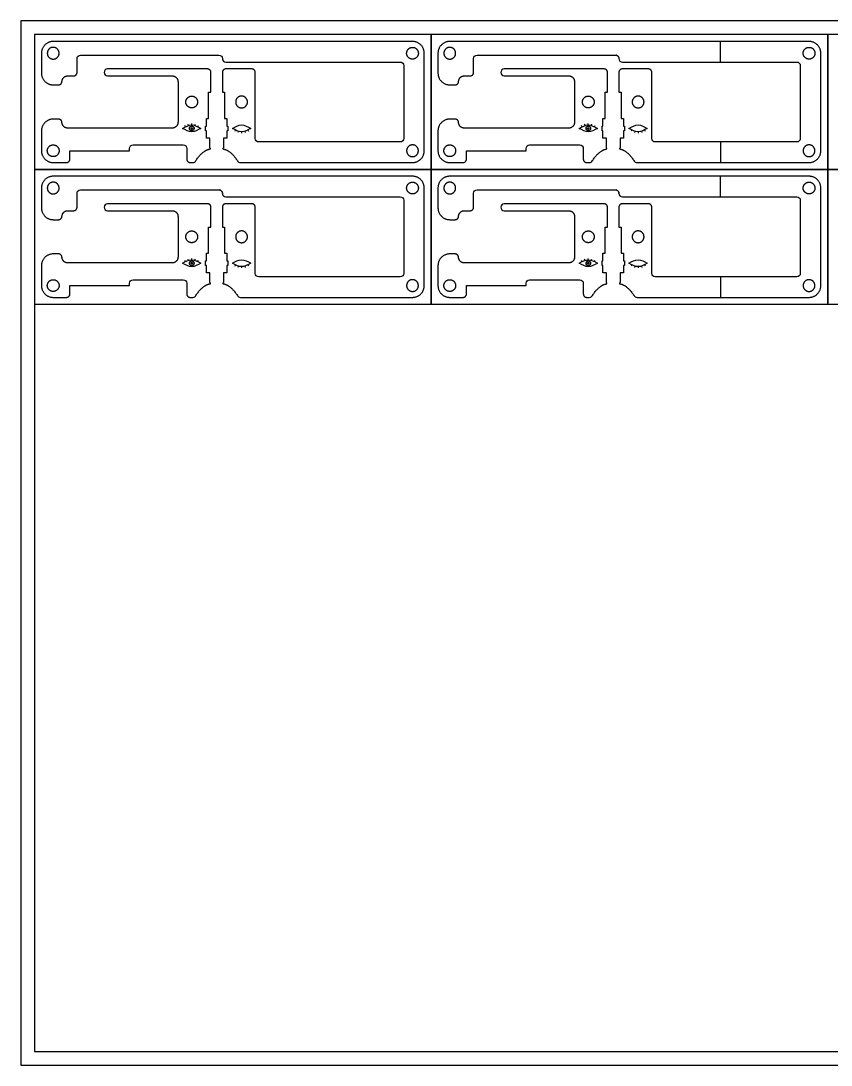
# Model space of a CAD drawing. Header units: millimetres. Extents: x 239 to 3341, y -97 to 676.
# Drawn here: x 239.4 to 594.2, y 49.7 to 506.7 of the extents above; entities that cross this region are included whole.
import ezdxf

# ---------------------------------------------------------------- set-up
doc = ezdxf.new("R2010")
doc.units = ezdxf.units.MM
doc.layers.add('Default', color=7, linetype='Continuous')
doc.layers.add('ESP', color=7, linetype='Continuous')

msp = doc.modelspace()

# ---------------------------------------------------------------- linework, layer by layer
at = {"color": 7}
for p, q in [((314.21, 461.13), (314.21, 461.72)), ((487.84, 461.13), (487.84, 461.72)), ((311.47, 460.31), (311.2, 460.84)), ((312.8, 460.88), (312.61, 461.44)), ((315.62, 460.89), (315.8, 461.45)), ((316.95, 460.33), (317.21, 460.86)), ((333.3, 458.93), (333.03, 458.4)), ((334.63, 458.37), (334.44, 457.8)), ((336.04, 458.13), (336.04, 457.53)), ((337.45, 458.38), (337.64, 457.81)), ((338.77, 458.94), (339.04, 458.41)), ((485.11, 460.31), (484.84, 460.84)), ((486.43, 460.88), (486.25, 461.44)), ((489.26, 460.89), (489.44, 461.45)), ((490.58, 460.33), (490.85, 460.86)), ((506.94, 458.93), (506.67, 458.4)), ((508.26, 458.37), (508.08, 457.8)), ((509.67, 458.13), (509.68, 457.53)), ((511.09, 458.38), (511.27, 457.81)), ((512.41, 458.94), (512.68, 458.41)), ((312.8, 401.88), (312.61, 402.44)), ((314.21, 402.13), (314.21, 402.72)), ((315.62, 401.89), (315.8, 402.45)), ((486.43, 401.88), (486.25, 402.44)), ((487.84, 402.13), (487.84, 402.72)), ((489.26, 401.89), (489.44, 402.45)), ((311.47, 401.31), (311.2, 401.84)), ((316.95, 401.33), (317.21, 401.86)), ((333.3, 399.93), (333.03, 399.4)), ((334.63, 399.37), (334.44, 398.8)), ((336.04, 399.13), (336.04, 398.53)), ((337.45, 399.38), (337.64, 398.81)), ((338.77, 399.94), (339.04, 399.41)), ((485.11, 401.31), (484.84, 401.84)), ((490.58, 401.33), (490.85, 401.86)), ((506.94, 399.93), (506.67, 399.4)), ((508.26, 399.37), (508.08, 398.8)), ((509.67, 399.13), (509.68, 398.53)), ((511.09, 399.38), (511.27, 398.81)), ((512.41, 399.94), (512.68, 399.41))]:
    msp.add_line(p, q, dxfattribs=at)
for points in [[(310.21, 459.63), (311.54, 460.38), (314.22, 461.88), (316.89, 460.38), (318.23, 459.63)], [(318.23, 459.63), (316.89, 458.88), (314.22, 457.37), (311.54, 458.88), (310.21, 459.63)], [(332.01, 459.63), (333.35, 460.38), (336.03, 461.88), (338.7, 460.38), (340.04, 459.63)], [(340.04, 459.63), (338.7, 458.88), (336.03, 457.37), (333.35, 458.88), (332.01, 459.63)], [(483.84, 459.63), (485.18, 460.38), (487.85, 461.88), (490.53, 460.38), (491.87, 459.63)], [(491.87, 459.63), (490.53, 458.88), (487.85, 457.37), (485.18, 458.88), (483.84, 459.63)], [(505.65, 459.63), (506.99, 460.38), (509.66, 461.88), (512.34, 460.38), (513.67, 459.63)], [(513.67, 459.63), (512.34, 458.88), (509.66, 457.37), (506.99, 458.88), (505.65, 459.63)], [(310.21, 400.63), (311.54, 401.38), (314.22, 402.88), (316.89, 401.38), (318.23, 400.63)], [(318.23, 400.63), (316.89, 399.88), (314.22, 398.37), (311.54, 399.88), (310.21, 400.63)], [(332.01, 400.63), (333.35, 401.38), (336.03, 402.88), (338.7, 401.38), (340.04, 400.63)], [(340.04, 400.63), (338.7, 399.88), (336.03, 398.37), (333.35, 399.88), (332.01, 400.63)], [(483.84, 400.63), (485.18, 401.38), (487.85, 402.88), (490.53, 401.38), (491.87, 400.63)], [(491.87, 400.63), (490.53, 399.88), (487.85, 398.37), (485.18, 399.88), (483.84, 400.63)], [(505.65, 400.63), (506.99, 401.38), (509.66, 402.88), (512.34, 401.38), (513.67, 400.63)], [(513.67, 400.63), (512.34, 399.88), (509.66, 398.37), (506.99, 399.88), (505.65, 400.63)]]:
    msp.add_open_spline(points, degree=3, dxfattribs=at)
for points, knots in [([(315.22, 459.63), (315.22, 460.63), (314.22, 460.63), (313.22, 460.63), (313.22, 459.63), (313.22, 458.63), (314.22, 458.63), (315.22, 458.63), (315.22, 459.63)], [0, 0, 0, 1.570796, 1.570796, 3.141593, 3.141593, 4.712389, 4.712389, 6.283185, 6.283185, 6.283185]), ([(314.52, 459.63), (314.52, 459.93), (314.22, 459.93), (313.92, 459.93), (313.92, 459.63), (313.92, 459.33), (314.22, 459.33), (314.52, 459.33), (314.52, 459.63)], [0, 0, 0, 0.471239, 0.471239, 0.942478, 0.942478, 1.413717, 1.413717, 1.884956, 1.884956, 1.884956]), ([(488.85, 459.63), (488.85, 460.63), (487.85, 460.63), (486.85, 460.63), (486.85, 459.63), (486.85, 458.63), (487.85, 458.63), (488.85, 458.63), (488.85, 459.63)], [0, 0, 0, 1.570796, 1.570796, 3.141593, 3.141593, 4.712389, 4.712389, 6.283185, 6.283185, 6.283185]), ([(488.15, 459.63), (488.15, 459.93), (487.85, 459.93), (487.55, 459.93), (487.55, 459.63), (487.55, 459.33), (487.85, 459.33), (488.15, 459.33), (488.15, 459.63)], [0, 0, 0, 0.471239, 0.471239, 0.942478, 0.942478, 1.413717, 1.413717, 1.884956, 1.884956, 1.884956]), ([(315.22, 400.63), (315.22, 401.63), (314.22, 401.63), (313.22, 401.63), (313.22, 400.63), (313.22, 399.63), (314.22, 399.63), (315.22, 399.63), (315.22, 400.63)], [0, 0, 0, 1.570796, 1.570796, 3.141593, 3.141593, 4.712389, 4.712389, 6.283185, 6.283185, 6.283185]), ([(314.52, 400.63), (314.52, 400.93), (314.22, 400.93), (313.92, 400.93), (313.92, 400.63), (313.92, 400.33), (314.22, 400.33), (314.52, 400.33), (314.52, 400.63)], [0, 0, 0, 0.471239, 0.471239, 0.942478, 0.942478, 1.413717, 1.413717, 1.884956, 1.884956, 1.884956]), ([(488.85, 400.63), (488.85, 401.63), (487.85, 401.63), (486.85, 401.63), (486.85, 400.63), (486.85, 399.63), (487.85, 399.63), (488.85, 399.63), (488.85, 400.63)], [0, 0, 0, 1.570796, 1.570796, 3.141593, 3.141593, 4.712389, 4.712389, 6.283185, 6.283185, 6.283185]), ([(488.15, 400.63), (488.15, 400.93), (487.85, 400.93), (487.55, 400.93), (487.55, 400.63), (487.55, 400.33), (487.85, 400.33), (488.15, 400.33), (488.15, 400.63)], [0, 0, 0, 0.471239, 0.471239, 0.942478, 0.942478, 1.413717, 1.413717, 1.884956, 1.884956, 1.884956])]:
    msp.add_rational_spline(points, [1, 0.707106781187, 1, 0.707106781187, 1, 0.707106781187, 1, 0.707106781187, 1], degree=2, knots=knots, dxfattribs=at)
at = {"layer": 'Default', "color": 7}
for p, q in [((275.89, 484.14), (275.89, 484.11)), ((449.53, 484.14), (449.53, 484.11)), ((275.89, 425.14), (275.89, 425.11)), ((449.53, 425.14), (449.53, 425.11))]:
    msp.add_line(p, q, dxfattribs=at)
for points in [[(250.98, 492.52), (250.98, 495.1), (253.56, 495.1), (256.14, 495.1), (256.14, 492.52), (256.14, 489.94), (253.56, 489.94), (250.98, 489.94), (250.98, 492.52)], [(413.45, 492.52), (413.45, 495.1), (410.88, 495.1), (408.3, 495.1), (408.3, 492.52), (408.3, 489.94), (410.88, 489.94), (413.45, 489.94), (413.45, 492.52)], [(424.61, 492.52), (424.61, 495.1), (427.19, 495.1), (429.77, 495.1), (429.77, 492.52), (429.77, 489.94), (427.19, 489.94), (424.61, 489.94), (424.61, 492.52)], [(587.09, 492.52), (587.09, 495.1), (584.51, 495.1), (581.93, 495.1), (581.93, 492.52), (581.93, 489.94), (584.51, 489.94), (587.09, 489.94), (587.09, 492.52)], [(311.63, 471.18), (311.63, 468.6), (314.21, 468.6), (316.79, 468.6), (316.79, 471.18), (316.79, 473.76), (314.21, 473.76), (311.63, 473.76), (311.63, 471.18)], [(338.61, 471.18), (338.61, 468.6), (336.03, 468.6), (333.45, 468.6), (333.45, 471.18), (333.45, 473.76), (336.03, 473.76), (338.61, 473.76), (338.61, 471.18)], [(485.26, 471.18), (485.26, 468.6), (487.84, 468.6), (490.42, 468.6), (490.42, 471.18), (490.42, 473.76), (487.84, 473.76), (485.26, 473.76), (485.26, 471.18)], [(512.24, 471.18), (512.24, 468.6), (509.66, 468.6), (507.08, 468.6), (507.08, 471.18), (507.08, 473.76), (509.66, 473.76), (512.24, 473.76), (512.24, 471.18)], [(250.98, 449.84), (250.98, 447.26), (253.56, 447.26), (256.14, 447.26), (256.14, 449.84), (256.14, 452.42), (253.56, 452.42), (250.98, 452.42), (250.98, 449.84)], [(413.45, 449.84), (413.45, 447.26), (410.88, 447.26), (408.3, 447.26), (408.3, 449.84), (408.3, 452.42), (410.88, 452.42), (413.45, 452.42), (413.45, 449.84)], [(424.61, 449.84), (424.61, 447.26), (427.19, 447.26), (429.77, 447.26), (429.77, 449.84), (429.77, 452.42), (427.19, 452.42), (424.61, 452.42), (424.61, 449.84)], [(587.09, 449.84), (587.09, 447.26), (584.51, 447.26), (581.93, 447.26), (581.93, 449.84), (581.93, 452.42), (584.51, 452.42), (587.09, 452.42), (587.09, 449.84)], [(250.98, 433.52), (250.98, 436.1), (253.56, 436.1), (256.14, 436.1), (256.14, 433.52), (256.14, 430.94), (253.56, 430.94), (250.98, 430.94), (250.98, 433.52)], [(413.45, 433.52), (413.45, 436.1), (410.88, 436.1), (408.3, 436.1), (408.3, 433.52), (408.3, 430.94), (410.88, 430.94), (413.45, 430.94), (413.45, 433.52)], [(424.61, 433.52), (424.61, 436.1), (427.19, 436.1), (429.77, 436.1), (429.77, 433.52), (429.77, 430.94), (427.19, 430.94), (424.61, 430.94), (424.61, 433.52)], [(587.09, 433.52), (587.09, 436.1), (584.51, 436.1), (581.93, 436.1), (581.93, 433.52), (581.93, 430.94), (584.51, 430.94), (587.09, 430.94), (587.09, 433.52)], [(311.63, 412.18), (311.63, 409.6), (314.21, 409.6), (316.79, 409.6), (316.79, 412.18), (316.79, 414.76), (314.21, 414.76), (311.63, 414.76), (311.63, 412.18)], [(338.61, 412.18), (338.61, 409.6), (336.03, 409.6), (333.45, 409.6), (333.45, 412.18), (333.45, 414.76), (336.03, 414.76), (338.61, 414.76), (338.61, 412.18)], [(485.26, 412.18), (485.26, 409.6), (487.84, 409.6), (490.42, 409.6), (490.42, 412.18), (490.42, 414.76), (487.84, 414.76), (485.26, 414.76), (485.26, 412.18)], [(512.24, 412.18), (512.24, 409.6), (509.66, 409.6), (507.08, 409.6), (507.08, 412.18), (507.08, 414.76), (509.66, 414.76), (512.24, 414.76), (512.24, 412.18)], [(250.98, 390.84), (250.98, 388.26), (253.56, 388.26), (256.14, 388.26), (256.14, 390.84), (256.14, 393.42), (253.56, 393.42), (250.98, 393.42), (250.98, 390.84)], [(413.45, 390.84), (413.45, 388.26), (410.88, 388.26), (408.3, 388.26), (408.3, 390.84), (408.3, 393.42), (410.88, 393.42), (413.45, 393.42), (413.45, 390.84)], [(424.61, 390.84), (424.61, 388.26), (427.19, 388.26), (429.77, 388.26), (429.77, 390.84), (429.77, 393.42), (427.19, 393.42), (424.61, 393.42), (424.61, 390.84)], [(587.09, 390.84), (587.09, 388.26), (584.51, 388.26), (581.93, 388.26), (581.93, 390.84), (581.93, 393.42), (584.51, 393.42), (587.09, 393.42), (587.09, 390.84)]]:
    msp.add_rational_spline(points, [1, 0.707106781187, 1, 0.707106781187, 1, 0.707106781187, 1, 0.707106781187, 1], degree=2, knots=[0, 0, 0, 4.052164, 4.052164, 8.104327, 8.104327, 12.156491, 12.156491, 16.208655, 16.208655, 16.208655], dxfattribs=at)
at = {"layer": 'ESP', "color": 7}
for p, q in [((545.67, 488.68), (545.67, 497.68)), ((248.4, 492.52), (248.4, 483.84)), ((265.49, 491.71), (326.12, 491.71)), ((327.62, 490.21), (327.62, 490.18)), ((327.62, 490.18), (327.62, 490.21)), ((416.03, 449.84), (416.03, 492.52)), ((422.03, 492.52), (422.03, 483.84)), ((589.67, 449.84), (589.67, 492.52)), ((340.53, 485.64), (329.12, 485.64)), ((514.17, 485.64), (502.75, 485.64)), ((308.2, 480.07), (308.2, 462.29)), ((481.83, 480.07), (481.83, 462.29)), ((253.56, 478.68), (255.9, 478.68)), ((427.19, 478.68), (429.54, 478.68)), ((255.9, 463.68), (253.56, 463.68)), ((429.54, 463.68), (427.19, 463.68)), ((248.4, 458.52), (248.4, 449.84)), ((305.66, 459.75), (259.94, 459.75)), ((422.03, 458.52), (422.03, 449.84)), ((479.29, 459.75), (433.57, 459.75)), ((545.67, 453.68), (545.67, 444.68)), ((253.56, 444.68), (259.38, 444.68)), ((313.53, 444.68), (314.2, 444.68)), ((427.19, 444.68), (433.02, 444.68)), ((487.17, 444.68), (487.83, 444.68)), ((545.67, 429.68), (545.67, 438.68)), ((248.4, 433.52), (248.4, 424.84)), ((416.03, 390.84), (416.03, 433.52)), ((422.03, 433.52), (422.03, 424.84)), ((589.67, 390.84), (589.67, 433.52)), ((340.53, 426.64), (329.12, 426.64)), ((514.17, 426.64), (502.75, 426.64)), ((308.2, 421.07), (308.2, 403.29)), ((481.83, 421.07), (481.83, 403.29)), ((253.56, 419.68), (255.9, 419.68)), ((427.19, 419.68), (429.54, 419.68)), ((255.9, 404.68), (253.56, 404.68)), ((429.54, 404.68), (427.19, 404.68)), ((248.4, 399.52), (248.4, 390.84)), ((305.66, 400.75), (259.94, 400.75)), ((422.03, 399.52), (422.03, 390.84)), ((479.29, 400.75), (433.57, 400.75)), ((545.67, 394.68), (545.67, 385.68)), ((253.56, 385.68), (259.38, 385.68)), ((313.53, 385.68), (314.2, 385.68)), ((427.19, 385.68), (433.02, 385.68)), ((487.17, 385.68), (487.83, 385.68))]:
    msp.add_line(p, q, dxfattribs=at)
for points in [[(239.4, 49.68), (1052.4, 49.68), (1052.4, 506.68), (239.4, 506.68)], [(245.4, 55.68), (1046.4, 55.68), (1046.4, 500.68), (245.4, 500.68)], [(419.03, 441.68), (592.67, 441.68), (592.67, 500.68), (419.03, 500.68)], [(501.25, 490.18), (501.25, 490.21)], [(245.4, 382.68), (419.03, 382.68), (419.03, 441.68), (245.4, 441.68)], [(419.03, 382.68), (592.67, 382.68), (592.67, 441.68), (419.03, 441.68)], [(327.62, 431.18), (327.62, 431.21)], [(501.25, 431.18), (501.25, 431.21)]]:
    msp.add_lwpolyline(points, close=True, dxfattribs=at)
at = {"layer": 'ESP'}
for points in [[(245.4, 441.68), (419.03, 441.68), (419.03, 500.68), (245.4, 500.68)], [(592.67, 441.68), (766.3, 441.68), (766.3, 500.68), (592.67, 500.68)], [(592.67, 382.68), (766.3, 382.68), (766.3, 441.68), (592.67, 441.68)]]:
    msp.add_lwpolyline(points, close=True, dxfattribs=at)
at = {"layer": 'ESP', "color": 7}
for points in [[(410.88, 497.68), (372.03, 497.68), (253.56, 497.68)], [(584.51, 497.68), (545.67, 497.68), (427.19, 497.68)], [(263.99, 484.11), (263.99, 487.18), (263.99, 490.21)], [(437.63, 484.11), (437.63, 487.18), (437.63, 490.21)], [(329.12, 488.68), (342.03, 488.68), (372.03, 488.68), (405.53, 488.68)], [(407.03, 487.18), (407.03, 455.18)], [(502.75, 488.68), (515.67, 488.68), (545.67, 488.68), (579.17, 488.68)], [(580.67, 487.18), (580.67, 455.18)], [(322.37, 450.66), (322.37, 450.87), (322.12, 451.13), (322.12, 455.37), (320.62, 455.37), (320.62, 458.61), (320.22, 458.61), (320.22, 460.64), (320.62, 460.64), (320.62, 463.98), (321.62, 463.98), (321.62, 475.47), (322.62, 475.47), (322.62, 484.14)], [(327.62, 484.14), (327.62, 475.47), (328.62, 475.47), (328.62, 463.98), (329.61, 463.98), (329.61, 460.64), (330.02, 460.64), (330.02, 458.61), (329.61, 458.61), (329.61, 455.37), (328.11, 455.37), (328.11, 451.13), (327.86, 450.87), (327.86, 450.66)], [(342.03, 455.18), (342.03, 484.14)], [(496.01, 450.66), (496.01, 450.87), (495.75, 451.13), (495.75, 455.37), (494.26, 455.37), (494.26, 458.61), (493.85, 458.61), (493.85, 460.64), (494.26, 460.64), (494.26, 463.98), (495.25, 463.98), (495.25, 475.47), (496.25, 475.47), (496.25, 484.14)], [(501.25, 484.14), (501.25, 475.47), (502.25, 475.47), (502.25, 463.98), (503.25, 463.98), (503.25, 460.64), (503.65, 460.64), (503.65, 458.61), (503.25, 458.61), (503.25, 455.37), (501.75, 455.37), (501.75, 451.13), (501.5, 450.87), (501.5, 450.66)], [(515.67, 455.18), (515.67, 484.14)], [(405.53, 453.68), (372.03, 453.68), (343.53, 453.68)], [(579.17, 453.68), (545.67, 453.68), (517.17, 453.68)], [(260.88, 446.18), (260.88, 446.59), (260.88, 449.84), (287.03, 449.84), (287.03, 450.88)], [(288.53, 452.38), (310.53, 452.38)], [(312.03, 450.88), (312.03, 449.84), (312.03, 446.99), (312.03, 446.18)], [(434.52, 446.18), (434.52, 446.59), (434.52, 449.84), (460.67, 449.84), (460.67, 450.88)], [(462.17, 452.38), (484.17, 452.38)], [(485.67, 450.88), (485.67, 449.84), (485.67, 446.99), (485.67, 446.18)], [(336.03, 444.68), (372.03, 444.68), (410.88, 444.68)], [(509.67, 444.68), (545.67, 444.68), (584.51, 444.68)], [(410.88, 438.68), (372.03, 438.68), (253.56, 438.68)], [(584.51, 438.68), (545.67, 438.68), (427.19, 438.68)], [(263.99, 425.11), (263.99, 428.18), (263.99, 431.21)], [(329.12, 429.68), (342.03, 429.68), (372.03, 429.68), (405.53, 429.68)], [(437.63, 425.11), (437.63, 428.18), (437.63, 431.21)], [(502.75, 429.68), (515.67, 429.68), (545.67, 429.68), (579.17, 429.68)], [(322.37, 391.66), (322.37, 391.87), (322.12, 392.13), (322.12, 396.37), (320.62, 396.37), (320.62, 399.61), (320.22, 399.61), (320.22, 401.64), (320.62, 401.64), (320.62, 404.98), (321.62, 404.98), (321.62, 416.47), (322.62, 416.47), (322.62, 425.14)], [(327.62, 425.14), (327.62, 416.47), (328.62, 416.47), (328.62, 404.98), (329.61, 404.98), (329.61, 401.64), (330.02, 401.64), (330.02, 399.61), (329.61, 399.61), (329.61, 396.37), (328.11, 396.37), (328.11, 392.13), (327.86, 391.87), (327.86, 391.66)], [(342.03, 396.18), (342.03, 425.14)], [(407.03, 428.18), (407.03, 396.18)], [(496.01, 391.66), (496.01, 391.87), (495.75, 392.13), (495.75, 396.37), (494.26, 396.37), (494.26, 399.61), (493.85, 399.61), (493.85, 401.64), (494.26, 401.64), (494.26, 404.98), (495.25, 404.98), (495.25, 416.47), (496.25, 416.47), (496.25, 425.14)], [(501.25, 425.14), (501.25, 416.47), (502.25, 416.47), (502.25, 404.98), (503.25, 404.98), (503.25, 401.64), (503.65, 401.64), (503.65, 399.61), (503.25, 399.61), (503.25, 396.37), (501.75, 396.37), (501.75, 392.13), (501.5, 391.87), (501.5, 391.66)], [(515.67, 396.18), (515.67, 425.14)], [(580.67, 428.18), (580.67, 396.18)], [(288.53, 393.38), (310.53, 393.38)], [(405.53, 394.68), (372.03, 394.68), (343.53, 394.68)], [(462.17, 393.38), (484.17, 393.38)], [(579.17, 394.68), (545.67, 394.68), (517.17, 394.68)], [(260.88, 387.18), (260.88, 387.59), (260.88, 390.84), (287.03, 390.84), (287.03, 391.88)], [(312.03, 391.88), (312.03, 390.84), (312.03, 387.99), (312.03, 387.18)], [(434.52, 387.18), (434.52, 387.59), (434.52, 390.84), (460.67, 390.84), (460.67, 391.88)], [(485.67, 391.88), (485.67, 390.84), (485.67, 387.99), (485.67, 387.18)], [(336.03, 385.68), (372.03, 385.68), (410.88, 385.68)], [(509.67, 385.68), (545.67, 385.68), (584.51, 385.68)]]:
    msp.add_lwpolyline(points, dxfattribs=at)
at = {"layer": 'ESP', "color": 7, "extrusion": (0, 0, -1)}
for centre, start, end in [((-265.49, 490.21), 360, 90), ((-326.12, 490.21), 90, 180), ((-439.13, 490.21), 360, 90), ((-405.53, 487.18), 90, 180), ((-579.17, 487.18), 90, 180), ((-343.53, 455.18), 270, 0), ((-405.53, 455.18), 180, 270), ((-517.17, 455.18), 270, 0), ((-579.17, 455.18), 180, 270), ((-288.53, 450.88), 0, 90), ((-310.53, 450.88), 90, 180), ((-462.17, 450.88), 0, 90), ((-484.17, 450.88), 90, 180), ((-265.49, 431.21), 360, 90), ((-405.53, 428.18), 90, 180), ((-439.13, 431.21), 360, 90), ((-579.17, 428.18), 90, 180), ((-288.53, 391.88), 0, 90), ((-310.53, 391.88), 90, 180), ((-343.53, 396.18), 270, 0), ((-405.53, 396.18), 180, 270), ((-462.17, 391.88), 0, 90), ((-484.17, 391.88), 90, 180), ((-517.17, 396.18), 270, 0), ((-579.17, 396.18), 180, 270)]:
    msp.add_arc(centre, 1.5, start, end, dxfattribs=at)
at = {"layer": 'ESP', "color": 7}
for centre, radius, start, end in [((329.12, 490.18), 1.5, 180, 270), ((502.75, 490.18), 1.5, 180, 270), ((277.39, 484.13), 1.52, 90, 270), ((451.03, 484.13), 1.52, 90, 270), ((314.2, 455.13), 10.45, 270, 275.0479), ((315.04, 445.63), 0.914, 275.0479, 328.5465), ((335.2, 445.63), 0.914, 211.4535, 264.953), ((336.03, 455.13), 10.45, 264.953, 270), ((487.83, 455.13), 10.45, 270, 275.0479), ((488.67, 445.63), 0.914, 275.0479, 328.5465), ((508.83, 445.63), 0.914, 211.4535, 264.953), ((509.67, 455.13), 10.45, 264.953, 270), ((329.12, 431.18), 1.5, 180, 270), ((502.75, 431.18), 1.5, 180, 270), ((277.39, 425.13), 1.52, 90, 270), ((451.03, 425.13), 1.52, 90, 270), ((314.2, 396.13), 10.45, 270, 275.0479), ((315.04, 386.63), 0.914, 275.0479, 328.5465), ((335.2, 386.63), 0.914, 211.4535, 264.953), ((336.03, 396.13), 10.45, 264.953, 270), ((487.83, 396.13), 10.45, 270, 275.0479), ((488.67, 386.63), 0.914, 275.0479, 328.5465), ((508.83, 386.63), 0.914, 211.4535, 264.953), ((509.67, 396.13), 10.45, 264.953, 270)]:
    msp.add_arc(centre, radius, start, end, dxfattribs=at)
for points, weights in [([(253.56, 497.68), (248.4, 497.68), (248.4, 492.52)], [1, 0.707106781187, 1]), ([(416.03, 492.52), (416.03, 497.68), (410.88, 497.68)], [1, 0.707106781187, 1]), ([(427.19, 497.68), (422.03, 497.68), (422.03, 492.52)], [1, 0.707106781187, 1]), ([(589.67, 492.52), (589.67, 497.68), (584.51, 497.68)], [1, 0.707106781187, 1]), ([(322.62, 484.14), (322.62, 485.64), (321.12, 485.64)], [1.00000237525, 0.707108460738, 1.00000237525]), ([(329.12, 485.64), (327.62, 485.64), (327.62, 484.14)], [1, 0.707106781186, 1]), ([(342.03, 484.14), (342.03, 485.64), (340.53, 485.64)], [1, 0.707106781186, 1]), ([(496.25, 484.14), (496.25, 485.64), (494.75, 485.64)], [1.00000237525, 0.707108460738, 1.00000237525]), ([(502.75, 485.64), (501.25, 485.64), (501.25, 484.14)], [1, 0.707106781186, 1]), ([(515.67, 484.14), (515.67, 485.64), (514.17, 485.64)], [1, 0.707106781186, 1]), ([(248.4, 483.84), (248.4, 478.68), (253.56, 478.68)], [1, 0.707106781186, 1]), ([(255.9, 478.68), (257.36, 478.68), (257.4, 480.14)], [1, 0.716668585461, 1]), ([(257.4, 480.14), (257.47, 482.61), (259.94, 482.61)], [1, 0.716668585461, 1]), ([(262.49, 482.61), (263.99, 482.61), (263.99, 484.11)], [1, 0.707106781187, 1]), ([(305.66, 482.61), (308.2, 482.61), (308.2, 480.07)], [1.00000237525, 0.707108460738, 1.00000237525]), ([(422.03, 483.84), (422.03, 478.68), (427.19, 478.68)], [1, 0.707106781186, 1]), ([(429.54, 478.68), (431, 478.68), (431.04, 480.14)], [1, 0.716668585461, 1]), ([(431.04, 480.14), (431.1, 482.61), (433.57, 482.61)], [1, 0.716668585461, 1]), ([(436.13, 482.61), (437.63, 482.61), (437.63, 484.11)], [1, 0.707106781187, 1]), ([(479.29, 482.61), (481.83, 482.61), (481.83, 480.07)], [1.00000237525, 0.707108460738, 1.00000237525]), ([(253.56, 463.68), (248.4, 463.68), (248.4, 458.52)], [1.00000237525, 0.707108460739, 1.00000237525]), ([(257.4, 462.22), (257.36, 463.68), (255.9, 463.68)], [1.00000237525, 0.716670287724, 1.00000237525]), ([(259.94, 459.75), (257.47, 459.75), (257.4, 462.22)], [1.00000237525, 0.716670287724, 1.00000237525]), ([(308.2, 462.29), (308.2, 459.75), (305.66, 459.75)], [1.00000237525, 0.707108460738, 1.00000237525]), ([(427.19, 463.68), (422.03, 463.68), (422.03, 458.52)], [1.00000237525, 0.707108460739, 1.00000237525]), ([(431.04, 462.22), (431, 463.68), (429.54, 463.68)], [1.00000237525, 0.716670287724, 1.00000237525]), ([(433.57, 459.75), (431.1, 459.75), (431.04, 462.22)], [1.00000237525, 0.716670287724, 1.00000237525]), ([(481.83, 462.29), (481.83, 459.75), (479.29, 459.75)], [1.00000237525, 0.707108460738, 1.00000237525]), ([(248.4, 449.84), (248.4, 444.68), (253.56, 444.68)], [1.00000237525, 0.707108460738, 1.00000237525]), ([(315.82, 445.15), (318.84, 450.08), (322.37, 450.66)], [1.00000237525, 0.979066609271, 1.00000237525]), ([(327.86, 450.66), (331.4, 450.08), (334.42, 445.15)], [1, 0.979064273689, 1]), ([(410.88, 444.68), (416.03, 444.68), (416.03, 449.84)], [1, 0.707106781187, 1]), ([(422.03, 449.84), (422.03, 444.68), (427.19, 444.68)], [1.00000237525, 0.707108460738, 1.00000237525]), ([(489.45, 445.15), (492.47, 450.08), (496.01, 450.66)], [1.00000237525, 0.979066609271, 1.00000237525]), ([(501.5, 450.66), (505.03, 450.08), (508.05, 445.15)], [1, 0.979064273689, 1]), ([(584.51, 444.68), (589.67, 444.68), (589.67, 449.84)], [1, 0.707106781187, 1]), ([(259.38, 444.68), (260.88, 444.68), (260.88, 446.18)], [1.00000237525, 0.707108460738, 1.00000237525]), ([(312.03, 446.18), (312.03, 444.68), (313.53, 444.68)], [1, 0.707106781187, 1]), ([(433.02, 444.68), (434.52, 444.68), (434.52, 446.18)], [1.00000237525, 0.707108460738, 1.00000237525]), ([(485.67, 446.18), (485.67, 444.68), (487.17, 444.68)], [1, 0.707106781187, 1]), ([(253.56, 438.68), (248.4, 438.68), (248.4, 433.52)], [1, 0.707106781187, 1]), ([(416.03, 433.52), (416.03, 438.68), (410.88, 438.68)], [1, 0.707106781187, 1]), ([(427.19, 438.68), (422.03, 438.68), (422.03, 433.52)], [1, 0.707106781187, 1]), ([(589.67, 433.52), (589.67, 438.68), (584.51, 438.68)], [1, 0.707106781187, 1]), ([(262.49, 423.61), (263.99, 423.61), (263.99, 425.11)], [1, 0.707106781187, 1]), ([(322.62, 425.14), (322.62, 426.64), (321.12, 426.64)], [1.00000237525, 0.707108460738, 1.00000237525]), ([(329.12, 426.64), (327.62, 426.64), (327.62, 425.14)], [1, 0.707106781186, 1]), ([(342.03, 425.14), (342.03, 426.64), (340.53, 426.64)], [1, 0.707106781186, 1]), ([(436.13, 423.61), (437.63, 423.61), (437.63, 425.11)], [1, 0.707106781187, 1]), ([(496.25, 425.14), (496.25, 426.64), (494.75, 426.64)], [1.00000237525, 0.707108460738, 1.00000237525]), ([(502.75, 426.64), (501.25, 426.64), (501.25, 425.14)], [1, 0.707106781186, 1]), ([(515.67, 425.14), (515.67, 426.64), (514.17, 426.64)], [1, 0.707106781186, 1]), ([(248.4, 424.84), (248.4, 419.68), (253.56, 419.68)], [1, 0.707106781186, 1]), ([(255.9, 419.68), (257.36, 419.68), (257.4, 421.14)], [1, 0.716668585461, 1]), ([(257.4, 421.14), (257.47, 423.61), (259.94, 423.61)], [1, 0.716668585461, 1]), ([(305.66, 423.61), (308.2, 423.61), (308.2, 421.07)], [1.00000237525, 0.707108460738, 1.00000237525]), ([(422.03, 424.84), (422.03, 419.68), (427.19, 419.68)], [1, 0.707106781186, 1]), ([(429.54, 419.68), (431, 419.68), (431.04, 421.14)], [1, 0.716668585461, 1]), ([(431.04, 421.14), (431.1, 423.61), (433.57, 423.61)], [1, 0.716668585461, 1]), ([(479.29, 423.61), (481.83, 423.61), (481.83, 421.07)], [1.00000237525, 0.707108460738, 1.00000237525]), ([(253.56, 404.68), (248.4, 404.68), (248.4, 399.52)], [1.00000237525, 0.707108460739, 1.00000237525]), ([(257.4, 403.22), (257.36, 404.68), (255.9, 404.68)], [1.00000237525, 0.716670287724, 1.00000237525]), ([(259.94, 400.75), (257.47, 400.75), (257.4, 403.22)], [1.00000237525, 0.716670287724, 1.00000237525]), ([(308.2, 403.29), (308.2, 400.75), (305.66, 400.75)], [1.00000237525, 0.707108460738, 1.00000237525]), ([(427.19, 404.68), (422.03, 404.68), (422.03, 399.52)], [1.00000237525, 0.707108460739, 1.00000237525]), ([(431.04, 403.22), (431, 404.68), (429.54, 404.68)], [1.00000237525, 0.716670287724, 1.00000237525]), ([(433.57, 400.75), (431.1, 400.75), (431.04, 403.22)], [1.00000237525, 0.716670287724, 1.00000237525]), ([(481.83, 403.29), (481.83, 400.75), (479.29, 400.75)], [1.00000237525, 0.707108460738, 1.00000237525]), ([(248.4, 390.84), (248.4, 385.68), (253.56, 385.68)], [1.00000237525, 0.707108460738, 1.00000237525]), ([(315.82, 386.15), (318.84, 391.08), (322.37, 391.66)], [1.00000237525, 0.979066609271, 1.00000237525]), ([(327.86, 391.66), (331.4, 391.08), (334.42, 386.15)], [1, 0.979064273689, 1]), ([(410.88, 385.68), (416.03, 385.68), (416.03, 390.84)], [1, 0.707106781187, 1]), ([(422.03, 390.84), (422.03, 385.68), (427.19, 385.68)], [1.00000237525, 0.707108460738, 1.00000237525]), ([(489.45, 386.15), (492.47, 391.08), (496.01, 391.66)], [1.00000237525, 0.979066609271, 1.00000237525]), ([(501.5, 391.66), (505.03, 391.08), (508.05, 386.15)], [1, 0.979064273689, 1]), ([(584.51, 385.68), (589.67, 385.68), (589.67, 390.84)], [1, 0.707106781187, 1]), ([(259.38, 385.68), (260.88, 385.68), (260.88, 387.18)], [1.00000237525, 0.707108460738, 1.00000237525]), ([(312.03, 387.18), (312.03, 385.68), (313.53, 385.68)], [1, 0.707106781187, 1]), ([(433.02, 385.68), (434.52, 385.68), (434.52, 387.18)], [1.00000237525, 0.707108460738, 1.00000237525]), ([(485.67, 387.18), (485.67, 385.68), (487.17, 385.68)], [1, 0.707106781187, 1])]:
    msp.add_rational_spline(points, weights, degree=2, dxfattribs=at)
for points in [[(439.13, 491.71), (469.44, 491.71), (499.75, 491.71), (500.37, 491.71), (500.81, 491.27), (501.25, 490.83), (501.25, 490.21)], [(265.49, 432.71), (295.81, 432.71), (326.12, 432.71), (326.74, 432.71), (327.18, 432.27), (327.62, 431.83), (327.62, 431.21)], [(439.13, 432.71), (469.44, 432.71), (499.75, 432.71), (500.37, 432.71), (500.81, 432.27), (501.25, 431.83), (501.25, 431.21)]]:
    msp.add_rational_spline(points, [1, 1, 1, 0.923879532511, 1, 0.923879532511, 1], degree=2, knots=[0, 0, 0, 1, 1, 1.785398, 1.785398, 2.570796, 2.570796, 2.570796], dxfattribs=at)
for points in [[(321.12, 485.64), (317.66, 485.64), (314.2, 485.64), (293.95, 485.64), (277.39, 485.64)], [(494.75, 485.64), (491.29, 485.64), (487.83, 485.64), (467.58, 485.64), (451.03, 485.64)], [(321.12, 426.64), (317.66, 426.64), (314.2, 426.64), (293.95, 426.64), (277.39, 426.64)], [(494.75, 426.64), (491.29, 426.64), (487.83, 426.64), (467.58, 426.64), (451.03, 426.64)]]:
    msp.add_open_spline(points, degree=2, knots=[306.178859, 306.178859, 306.178859, 313.096285, 313.096285, 353.601285, 353.601285, 353.601285], dxfattribs=at)
for points in [[(259.94, 482.61), (261.32, 482.61), (262.49, 482.61)], [(277.39, 482.61), (289.68, 482.61), (305.66, 482.61)], [(433.57, 482.61), (434.95, 482.61), (436.13, 482.61)], [(451.03, 482.61), (463.31, 482.61), (479.29, 482.61)], [(259.94, 423.61), (261.32, 423.61), (262.49, 423.61)], [(277.39, 423.61), (289.68, 423.61), (305.66, 423.61)], [(433.57, 423.61), (434.95, 423.61), (436.13, 423.61)], [(451.03, 423.61), (463.31, 423.61), (479.29, 423.61)]]:
    msp.add_open_spline(points, degree=2, dxfattribs=at)

doc.saveas('drawing.dxf')
